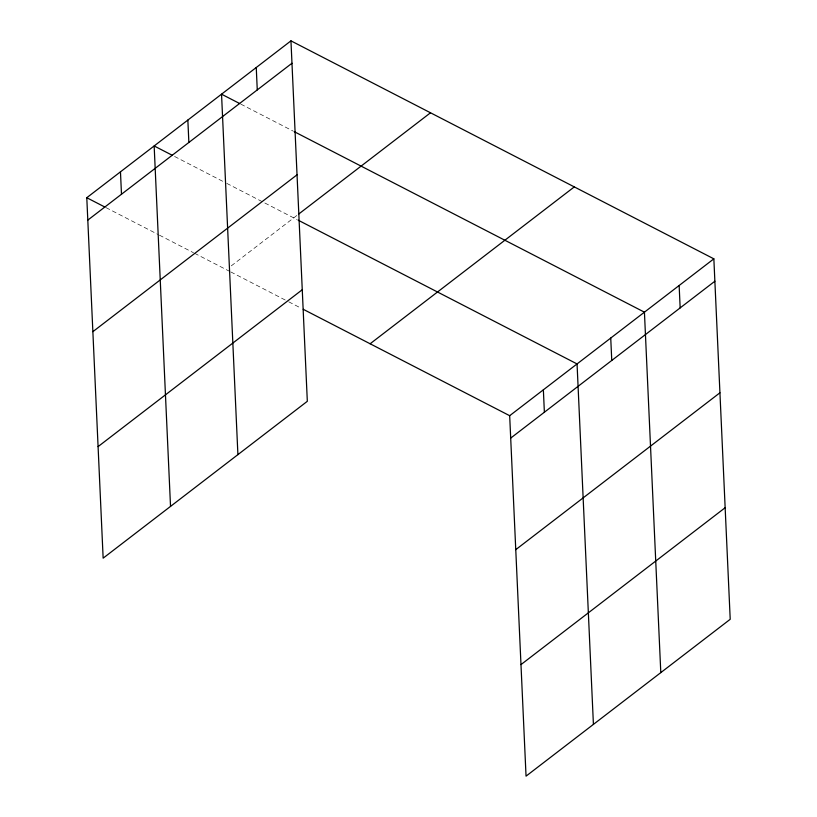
<?xml version="1.0" encoding="UTF-8"?>
<svg xmlns="http://www.w3.org/2000/svg" width="817" height="817" viewBox="0 0 817 817"><rect width="100%" height="100%" fill="white"/><g stroke="black" fill="none" stroke-linecap="round" stroke-linejoin="round"><path stroke-width="0.61" stroke-dasharray="4.08 3.06" d="M231.293 265.852L297.674 214.84M240.821 104.127L293.017 131.026M174.583 156.476L225.635 182.794M226.769 183.386L297.061 219.61M106.067 207.661L158.263 234.561M159.397 235.153L193.435 252.698M194.569 253.28L229.679 271.377M230.792 271.949L287.635 301.259M288.758 301.83L301.013 308.152"/><path stroke-width="1.23" d="M290.954 40.85L307.325 401.3L103.146 558.164L86.786 197.714L290.954 40.85L713.854 258.836L730.214 619.286L526.046 776.15L509.675 415.7L713.854 258.836M87.797 220.12L291.975 63.246M92.862 331.671L297.041 174.807M298.665 214.085L430.508 112.787M98.081 446.613L302.259 289.739M370.121 343.773L574.3 186.899M510.696 438.106L714.865 281.232M515.762 549.657L719.93 392.793M520.98 664.599L725.149 507.725M239.687 103.545L221.54 94.19L237.91 454.63M294.151 131.619L644.429 312.176L660.8 672.616M172.316 155.312L154.158 145.957L170.528 506.397M298.174 220.181L577.057 363.933L593.418 724.383M86.786 197.714L104.933 207.079M303.24 309.296L509.675 415.7M679.141 285.501L680.163 307.907M610.738 338.054L611.759 360.45M543.366 389.821L544.377 412.217M256.252 67.515L257.263 89.921M187.849 120.068L188.87 142.464M120.467 171.836L121.488 194.232"/></g></svg>
